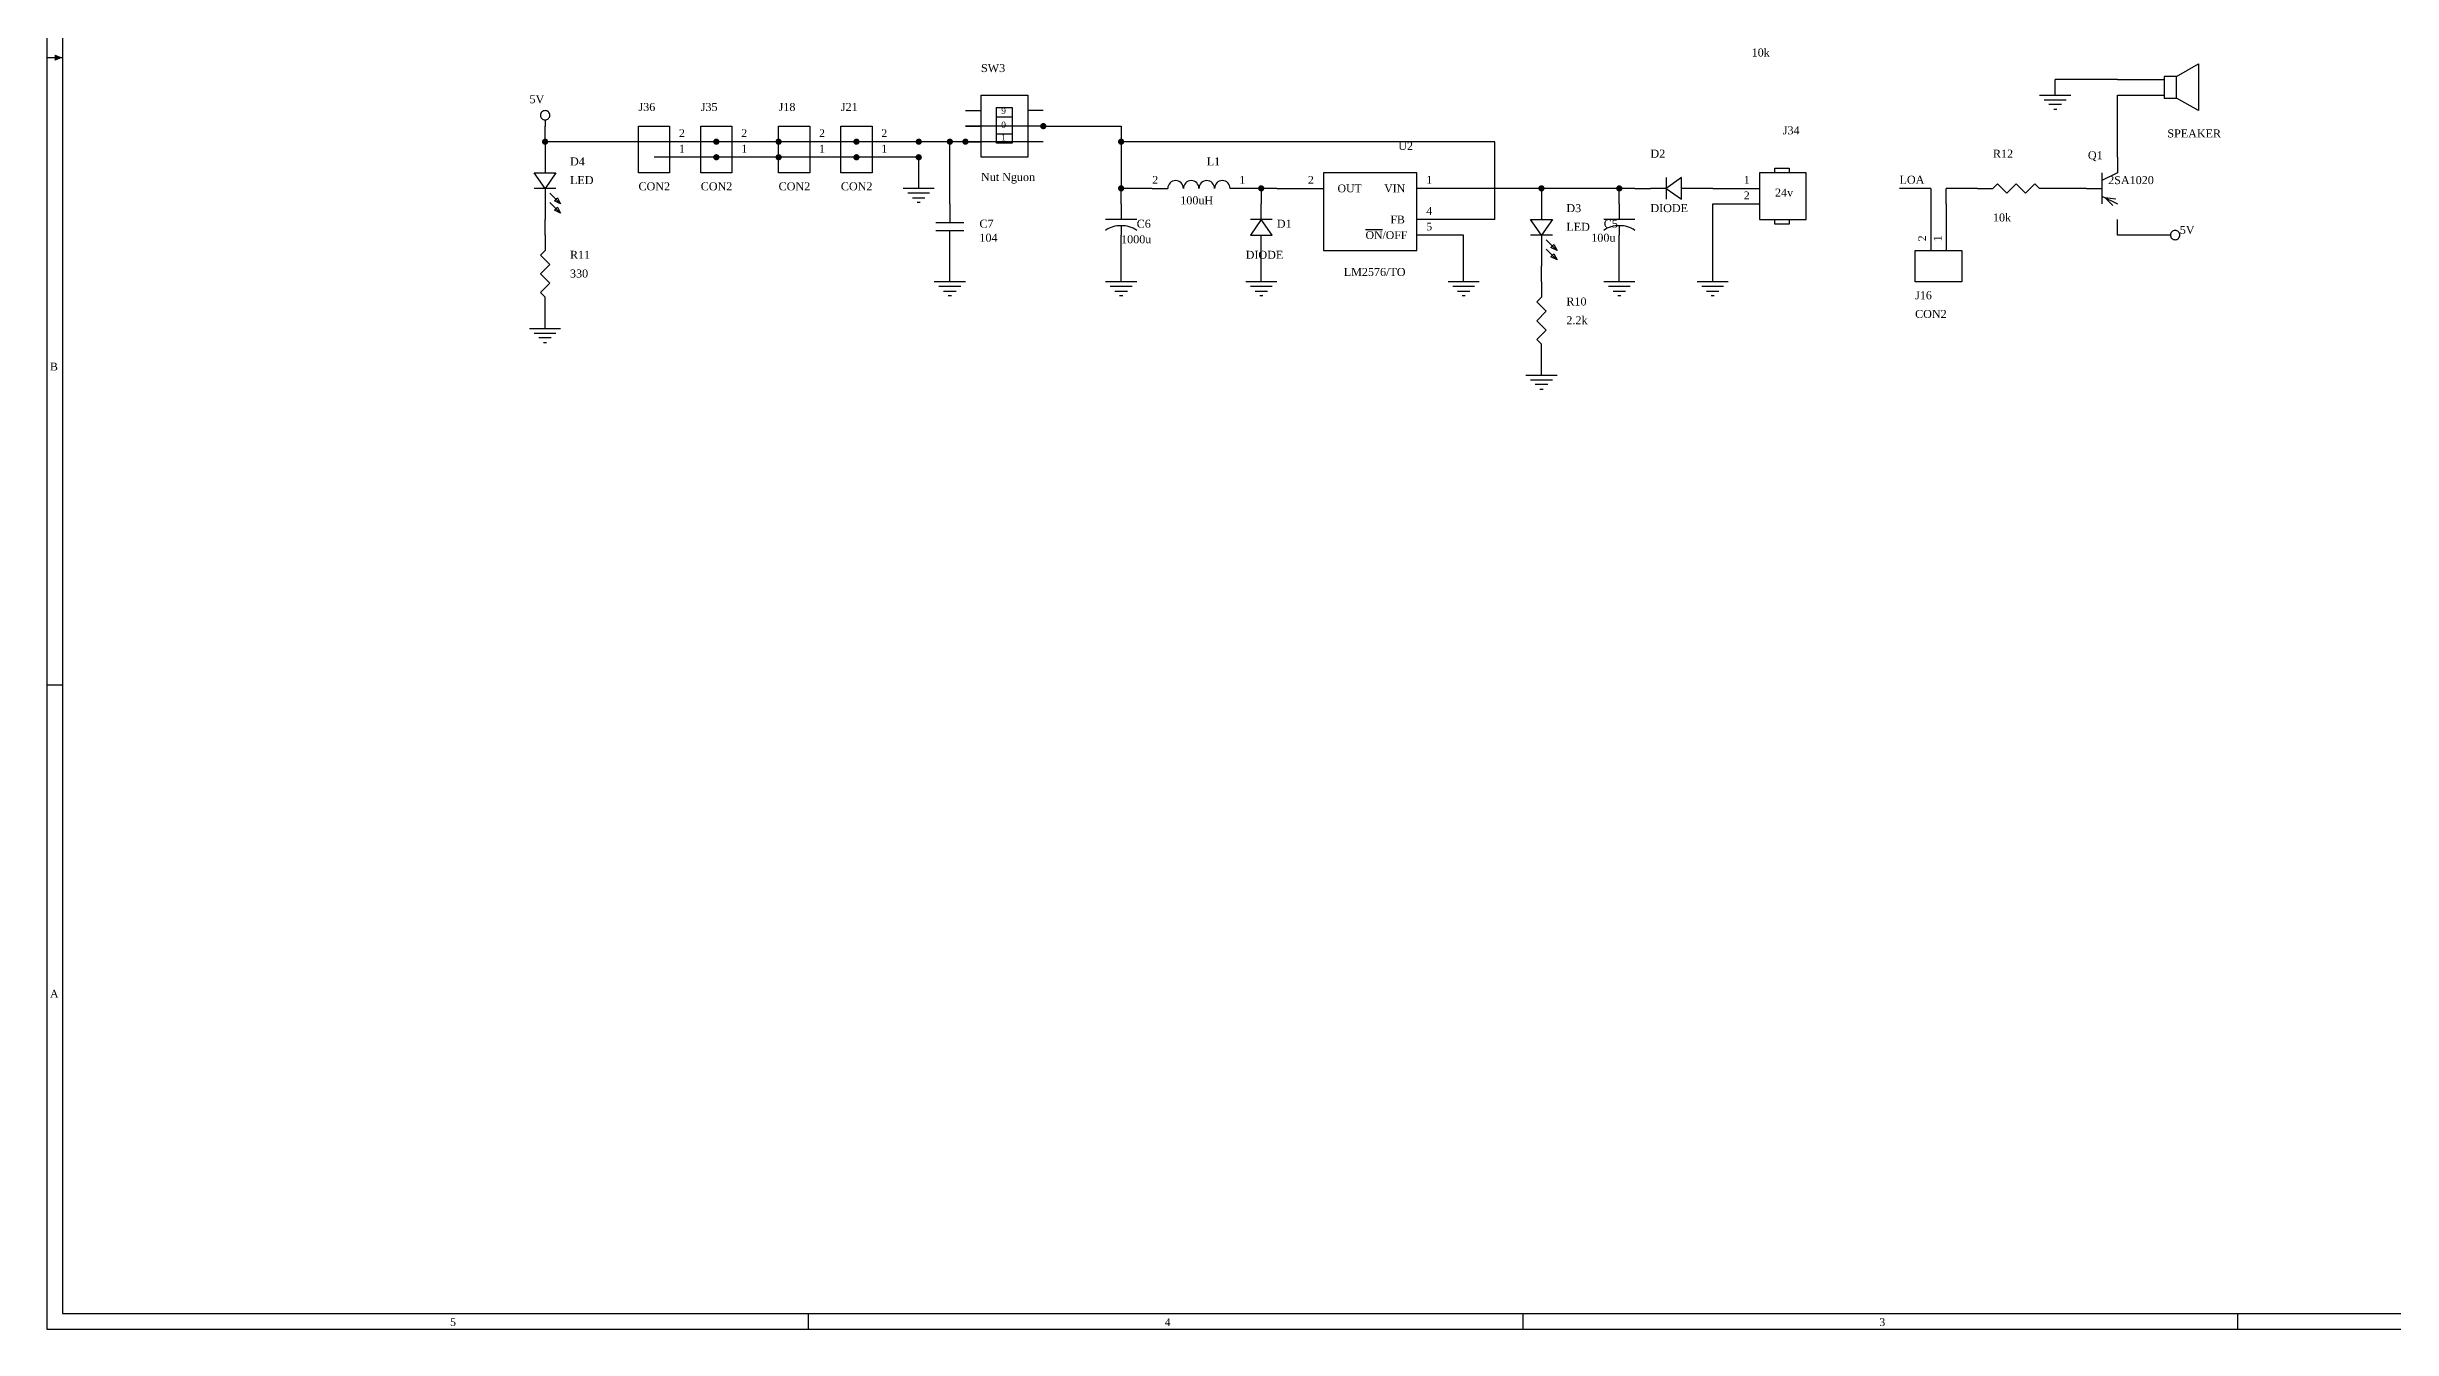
# Model space of a CAD drawing. Extents: x -3 to 591, y 3 to 422.
# Drawn here: x -2.5 to 380.1, y 2.5 to 211.8 of the extents above; entities that cross this region are included whole.
import ezdxf

# ---------------------------------------------------------------- set-up
doc = ezdxf.new("R2010")
doc.units = 0
doc.header["$MEASUREMENT"] = 0
for name, color, linetype in [('PARTS', 7, 'Continuous'), ('PARTTEXT', 7, 'Continuous'), ('TITLE', 7, 'Continuous'), ('WIRE', 7, 'Continuous'), ('WIRETEXT', 7, 'Continuous')]:
    doc.layers.add(name, color=color, linetype=linetype)
doc.styles.get("Standard").update_dxf_attribs({"font": 'times_0.ttf'})

msp = doc.modelspace()

# ---------------------------------------------------------------- linework, layer by layer
at = {"layer": 'PARTS'}
for p, q in [((335.28, 206.502), (342.9, 206.502)), ((335.28, 203.962), (342.9, 203.962)), ((147.32, 201.422), (149.86, 201.422)), ((160.02, 201.422), (157.48, 201.422)), ((78.74, 196.342), (78.74, 193.802)), ((106.68, 196.342), (99.06, 196.342)), ((116.84, 196.342), (109.22, 196.342)), ((129.54, 196.342), (121.92, 196.342)), ((139.7, 196.342), (132.08, 196.342)), ((147.32, 198.882), (149.86, 198.882)), ((147.32, 196.342), (149.86, 196.342)), ((160.02, 198.882), (157.48, 198.882)), ((160.02, 196.342), (157.48, 196.342)), ((106.68, 193.802), (99.06, 193.802)), ((116.84, 193.802), (109.22, 193.802)), ((129.54, 193.802), (121.92, 193.802)), ((139.7, 193.802), (132.08, 193.802)), ((335.28, 193.802), (335.28, 191.262)), ((177.8, 188.722), (180.34, 188.722)), ((193.04, 188.722), (190.5, 188.722)), ((195.58, 188.722), (195.58, 186.182)), ((198.12, 188.722), (205.74, 188.722)), ((228.6, 188.722), (220.98, 188.722)), ((241.3, 188.722), (241.3, 186.182)), ((256.54, 188.722), (259.08, 188.722)), ((269.24, 188.722), (266.7, 188.722)), ((269.24, 188.722), (276.86, 188.722)), ((312.42, 188.722), (314.96, 188.722)), ((325.12, 188.722), (322.58, 188.722)), ((330.2, 188.722), (332.74, 188.722)), ((144.78, 186.182), (144.78, 183.642)), ((172.72, 186.182), (172.72, 183.642)), ((254, 186.182), (254, 183.642)), ((269.24, 186.182), (276.86, 186.182)), ((304.8, 186.182), (304.8, 178.562)), ((307.34, 186.182), (307.34, 178.562)), ((78.74, 181.102), (78.74, 183.642)), ((78.74, 181.102), (78.74, 178.562)), ((144.78, 178.562), (144.78, 181.102)), ((172.72, 178.562), (172.72, 181.102)), ((228.6, 183.642), (220.98, 183.642)), ((228.6, 181.102), (220.98, 181.102)), ((254, 178.562), (254, 181.102)), ((335.28, 181.102), (335.28, 183.642)), ((195.58, 176.022), (195.58, 178.562)), ((241.3, 173.482), (241.3, 176.022)), ((241.3, 173.482), (241.3, 170.942)), ((78.74, 168.402), (78.74, 170.942)), ((241.3, 160.782), (241.3, 163.322))]:
    msp.add_line(p, q, dxfattribs=at)
for points in [[(344.932, 207.01), (342.9, 207.01)], [(342.9, 207.01), (342.9, 203.454)], [(344.932, 207.01), (348.488, 209.042)], [(344.932, 203.454), (344.932, 207.01)], [(348.488, 209.042), (348.488, 201.422)], [(322.58, 203.962), (327.66, 203.962)], [(323.342, 203.2), (326.898, 203.2)], [(342.9, 203.454), (344.932, 203.454)], [(348.488, 201.422), (344.932, 203.454)], [(78.74, 199.898), (78.74, 198.882)], [(152.4, 200.406), (154.94, 200.406)], [(326.136, 202.438), (324.104, 202.438)], [(324.866, 201.676), (325.374, 201.676)], [(152.4, 197.612), (154.94, 197.612)], [(78.74, 193.802), (78.74, 191.262)], [(279.4, 191.262), (279.4, 191.262), (279.4, 192.024), (281.686, 192.024), (281.686, 191.262)], [(80.518, 188.722), (76.962, 188.722)], [(78.74, 188.722), (78.74, 183.642)], [(81.026, 186.436), (79.502, 187.96)], [(142.24, 188.722), (137.16, 188.722)], [(141.478, 187.96), (137.922, 187.96)], [(261.62, 188.722), (259.08, 188.722)], [(261.62, 190.5), (261.62, 186.944)], [(266.7, 188.722), (264.16, 188.722)], [(314.96, 188.722), (315.722, 189.484)], [(315.722, 189.484), (317.246, 187.96)], [(317.246, 187.96), (318.77, 189.484)], [(318.77, 189.484), (320.294, 187.96)], [(320.294, 187.96), (321.818, 189.484)], [(321.818, 189.484), (322.58, 188.722)], [(335.28, 191.262), (332.74, 189.992)], [(332.74, 191.262), (332.74, 186.182)], [(81.026, 184.912), (79.502, 186.436)], [(138.684, 187.198), (140.716, 187.198)], [(139.954, 186.436), (139.446, 186.436)], [(195.58, 183.642), (195.58, 186.182)], [(241.3, 186.182), (241.3, 183.642)], [(332.74, 187.452), (335.28, 186.182)], [(335.026, 186.944), (333.248, 187.198), (334.518, 185.928)], [(142.494, 183.134), (147.066, 183.134)], [(142.494, 181.864), (147.066, 181.864)], [(144.78, 183.642), (144.78, 183.134)], [(144.78, 181.102), (144.78, 181.864)], [(175.26, 183.642), (170.18, 183.642)], [(172.72, 182.626), (172.72, 181.102)], [(197.358, 183.642), (193.802, 183.642)], [(195.58, 178.562), (195.58, 181.102)], [(243.078, 181.102), (239.522, 181.102)], [(241.3, 181.102), (241.3, 176.022)], [(243.586, 178.816), (242.062, 180.34)], [(256.54, 183.642), (251.46, 183.642)], [(254, 182.626), (254, 181.102)], [(281.686, 183.642), (281.686, 183.642), (281.686, 182.88), (279.4, 182.88), (279.4, 183.642)], [(343.916, 181.102), (342.9, 181.102)], [(77.978, 177.8), (78.74, 178.562)], [(79.502, 176.276), (77.978, 177.8)], [(77.978, 174.752), (79.502, 176.276)], [(243.586, 177.292), (242.062, 178.816)], [(79.502, 173.228), (77.978, 174.752)], [(77.978, 171.704), (79.502, 173.228)], [(147.32, 173.482), (142.24, 173.482)], [(146.558, 172.72), (143.002, 172.72)], [(175.26, 173.482), (170.18, 173.482)], [(174.498, 172.72), (170.942, 172.72)], [(198.12, 173.482), (193.04, 173.482)], [(197.358, 172.72), (193.802, 172.72)], [(231.14, 173.482), (226.06, 173.482)], [(230.378, 172.72), (226.822, 172.72)], [(256.54, 173.482), (251.46, 173.482)], [(255.778, 172.72), (252.222, 172.72)], [(271.78, 173.482), (266.7, 173.482)], [(271.018, 172.72), (267.462, 172.72)], [(78.74, 170.942), (77.978, 171.704)], [(143.764, 171.958), (145.796, 171.958)], [(145.034, 171.196), (144.526, 171.196)], [(171.704, 171.958), (173.736, 171.958)], [(172.974, 171.196), (172.466, 171.196)], [(194.564, 171.958), (196.596, 171.958)], [(195.834, 171.196), (195.326, 171.196)], [(227.584, 171.958), (229.616, 171.958)], [(228.854, 171.196), (228.346, 171.196)], [(240.538, 170.18), (241.3, 170.942)], [(242.062, 168.656), (240.538, 170.18)], [(240.538, 167.132), (242.062, 168.656)], [(252.984, 171.958), (255.016, 171.958)], [(254.254, 171.196), (253.746, 171.196)], [(268.224, 171.958), (270.256, 171.958)], [(269.494, 171.196), (268.986, 171.196)], [(76.2, 165.862), (81.28, 165.862)], [(76.962, 165.1), (80.518, 165.1)], [(242.062, 165.608), (240.538, 167.132)], [(240.538, 164.084), (242.062, 165.608)], [(79.756, 164.338), (77.724, 164.338)], [(78.486, 163.576), (78.994, 163.576)], [(241.3, 163.322), (240.538, 164.084)], [(238.76, 158.242), (243.84, 158.242)], [(239.522, 157.48), (243.078, 157.48)], [(242.316, 156.718), (240.284, 156.718)], [(241.046, 155.956), (241.554, 155.956)]]:
    msp.add_lwpolyline(points, dxfattribs=at)
for points in [[(149.86, 203.962), (157.48, 203.962), (157.48, 193.802), (149.86, 193.802)], [(152.4, 201.93), (154.94, 201.93), (154.94, 196.088), (152.4, 196.088)], [(99.06, 191.262), (93.98, 191.262), (93.98, 198.882), (99.06, 198.882)], [(109.22, 191.262), (104.14, 191.262), (104.14, 198.882), (109.22, 198.882)], [(121.92, 191.262), (116.84, 191.262), (116.84, 198.882), (121.92, 198.882)], [(132.08, 191.262), (127, 191.262), (127, 198.882), (132.08, 198.882)], [(78.74, 188.722), (78.74, 188.722), (76.962, 191.262), (80.518, 191.262), (78.74, 188.722)], [(220.98, 191.262), (205.74, 191.262), (205.74, 178.562), (220.98, 178.562)], [(261.62, 188.722), (261.62, 188.722), (264.16, 186.944), (264.16, 190.5), (261.62, 188.722)], [(284.48, 191.262), (276.86, 191.262), (276.86, 183.642), (284.48, 183.642)], [(80.772, 187.198), (80.772, 187.198), (81.28, 186.182), (80.264, 186.69), (80.772, 187.198)], [(80.772, 185.674), (80.772, 185.674), (81.28, 184.658), (80.264, 185.166), (80.772, 185.674)], [(195.58, 183.642), (195.58, 183.642), (193.802, 181.102), (197.358, 181.102), (195.58, 183.642)], [(241.3, 181.102), (241.3, 181.102), (239.522, 183.642), (243.078, 183.642), (241.3, 181.102)], [(243.332, 179.578), (243.332, 179.578), (243.84, 178.562), (242.824, 179.07), (243.332, 179.578)], [(243.332, 178.054), (243.332, 178.054), (243.84, 177.038), (242.824, 177.546), (243.332, 178.054)], [(309.88, 178.562), (309.88, 173.482), (302.26, 173.482), (302.26, 178.562)]]:
    msp.add_lwpolyline(points, close=True, dxfattribs=at)
for points in [[(79.502, 200.66, 0.0985), (79.444, 200.9516, 0.0985), (79.2788, 201.1988, 0.0985), (79.0316, 201.364, 0.0985), (78.74, 201.422, 0.0985), (78.4484, 201.364, 0.0985), (78.2012, 201.1988, 0.0985), (78.036, 200.9516, 0.0985), (77.978, 200.66, 0.0985), (78.036, 200.3684, 0.0985), (78.2012, 200.1212, 0.0985), (78.4484, 199.956, 0.0985), (78.74, 199.898, 0.0985), (79.0316, 199.956, 0.0985), (79.2788, 200.1212, 0.0985), (79.444, 200.3684, 0.0985)], [(345.44, 181.102, 0.0985), (345.382, 181.3936, 0.0985), (345.2168, 181.6408, 0.0985), (344.9696, 181.806, 0.0985), (344.678, 181.864, 0.0985), (344.3864, 181.806, 0.0985), (344.1392, 181.6408, 0.0985), (343.974, 181.3936, 0.0985), (343.916, 181.102, 0.0985), (343.974, 180.8104, 0.0985), (344.1392, 180.5632, 0.0985), (344.3864, 180.398, 0.0985), (344.678, 180.34, 0.0985), (344.9696, 180.398, 0.0985), (345.2168, 180.5632, 0.0985), (345.382, 180.8104, 0.0985)]]:
    msp.add_lwpolyline(points, format="xyb", close=True, dxfattribs=at)
for points in [[(182.88, 188.722, 1), (180.34, 188.722)], [(185.42, 188.722, 1), (182.88, 188.722)], [(187.96, 188.722, 1), (185.42, 188.722)], [(190.5, 188.722, 1), (187.96, 188.722)], [(172.72, 182.626, 0.1654), (170.18, 181.864)], [(175.26, 181.864, 0.1654), (172.72, 182.626)], [(254, 182.626, 0.1654), (251.46, 181.864)], [(256.54, 181.864, 0.1654), (254, 182.626)]]:
    msp.add_lwpolyline(points, format="xyb", dxfattribs=at)
at = {"layer": 'TITLE'}
for points in [[(-2.54, 2.54), (591.312, 2.54), (591.312, 422.402), (-2.54, 422.402)], [(0, 5.08), (588.772, 5.08), (588.772, 419.862), (0, 419.862)]]:
    msp.add_lwpolyline(points, close=True, dxfattribs=at)
for points in [[(-2.54, 210.058), (0, 210.058)], [(-2.54, 107.696), (0, 107.696)], [(121.666, 5.08), (121.666, 2.54)], [(238.252, 5.08), (238.252, 2.54)], [(354.838, 5.08), (354.838, 2.54)]]:
    msp.add_lwpolyline(points, dxfattribs=at)
msp.add_solid([(0, 210.058), (-1.27, 210.566), (-1.27, 209.55), (-1.27, 210.058)], dxfattribs=at)
msp.add_solid([(0, 210.058), (-1.27, 210.566), (-1.27, 209.55), (-1.27, 210.058)], dxfattribs=at)
msp.add_solid([(0, 210.058), (-1.27, 210.566), (-1.27, 209.55), (-1.27, 210.058)], dxfattribs=at)
at = {"layer": 'WIRE'}
for points in [[(335.28, 206.502), (325.12, 206.502)], [(325.12, 203.962), (325.12, 206.502)], [(335.28, 193.802), (335.28, 203.962)], [(78.74, 196.342), (78.74, 198.882)], [(106.68, 196.342), (78.74, 196.342)], [(116.84, 196.342), (106.68, 196.342)], [(129.54, 196.342), (116.84, 196.342)], [(139.7, 196.342), (129.54, 196.342)], [(144.78, 196.342), (139.7, 196.342)], [(144.78, 186.182), (144.78, 196.342)], [(147.32, 196.342), (144.78, 196.342)], [(160.02, 198.882), (147.32, 198.882)], [(160.02, 196.342), (147.32, 196.342)], [(160.02, 198.882), (172.72, 198.882)], [(172.72, 198.882), (172.72, 196.342)], [(233.68, 196.342), (172.72, 196.342)], [(172.72, 196.342), (172.72, 188.722)], [(233.68, 183.642), (233.68, 196.342)], [(106.68, 193.802), (96.52, 193.802)], [(116.84, 193.802), (106.68, 193.802)], [(129.54, 193.802), (116.84, 193.802)], [(139.7, 193.802), (129.54, 193.802)], [(139.7, 188.722), (139.7, 193.802)], [(177.8, 188.722), (172.72, 188.722)], [(172.72, 186.182), (172.72, 188.722)], [(195.58, 188.722), (193.04, 188.722)], [(198.12, 188.722), (195.58, 188.722)], [(241.3, 188.722), (228.6, 188.722)], [(254, 188.722), (241.3, 188.722)], [(256.54, 188.722), (254, 188.722)], [(254, 186.182), (254, 188.722)], [(304.8, 188.722), (299.72, 188.722)], [(304.8, 188.722), (304.8, 186.182)], [(312.42, 188.722), (307.34, 188.722)], [(307.34, 186.182), (307.34, 188.722)], [(330.2, 188.722), (325.12, 188.722)], [(269.24, 173.482), (269.24, 186.182)], [(233.68, 183.642), (228.6, 183.642)], [(228.6, 173.482), (228.6, 181.102)], [(342.9, 181.102), (335.28, 181.102)], [(144.78, 173.482), (144.78, 178.562)], [(172.72, 173.482), (172.72, 178.562)], [(195.58, 173.482), (195.58, 176.022)], [(254, 173.482), (254, 178.562)], [(78.74, 165.862), (78.74, 168.402)], [(241.3, 158.242), (241.3, 160.782)]]:
    msp.add_lwpolyline(points, dxfattribs=at)
at = {"layer": 'WIRE', "const_width": 0.508}
for points in [[(159.766, 198.882, 1), (160.274, 198.882, 1)], [(78.486, 196.342, 1), (78.994, 196.342, 1)], [(106.426, 196.342, 1), (106.934, 196.342, 1)], [(116.586, 196.342, 1), (117.094, 196.342, 1)], [(129.286, 196.342, 1), (129.794, 196.342, 1)], [(139.446, 196.342, 1), (139.954, 196.342, 1)], [(144.526, 196.342, 1), (145.034, 196.342, 1)], [(147.066, 196.342, 1), (147.574, 196.342, 1)], [(172.466, 196.342, 1), (172.974, 196.342, 1)], [(106.426, 193.802, 1), (106.934, 193.802, 1)], [(116.586, 193.802, 1), (117.094, 193.802, 1)], [(129.286, 193.802, 1), (129.794, 193.802, 1)], [(139.446, 193.802, 1), (139.954, 193.802, 1)], [(172.466, 188.722, 1), (172.974, 188.722, 1)], [(195.326, 188.722, 1), (195.834, 188.722, 1)], [(241.046, 188.722, 1), (241.554, 188.722, 1)], [(253.746, 188.722, 1), (254.254, 188.722, 1)]]:
    msp.add_lwpolyline(points, format="xyb", close=True, dxfattribs=at)

# ---------------------------------------------------------------- texts
at = {"layer": 'PARTS'}
for s, p in [('2', (100.584, 197.104)), ('1', (100.584, 194.564)), ('2', (110.744, 197.104)), ('1', (110.744, 194.564)), ('2', (123.444, 197.104)), ('1', (123.444, 194.564)), ('2', (133.604, 197.104)), ('1', (133.604, 194.564)), ('2', (177.8, 189.484)), ('1', (192.024, 189.484)), ('2', (203.2, 189.484)), ('OUT', (208.026, 188.087)), ('VIN', (215.646, 188.087)), ('1', (222.504, 189.484)), ('2', (274.32, 186.944)), ('1', (274.32, 189.484)), ('FB', (216.662, 183.007)), ('4', (222.504, 184.404)), ('%%oON%%o/OFF', (212.598, 180.467)), ('5', (222.504, 181.864))]:
    msp.add_text(s, height=1.27, dxfattribs=at).set_placement(p)
for s, p in [('2', (304.038, 180.086)), ('1', (306.578, 180.086))]:
    msp.add_text(s, height=1.27, rotation=90, dxfattribs=at).set_placement(p)
at = {"layer": 'PARTTEXT'}
for s, height, p in [('10k', 1.3057, (275.59, 210.2463)), ('SW3', 1.3057, (149.86, 207.7063)), ('5V', 1.3057, (76.2, 202.6263)), ('J36', 1.3057, (93.98, 201.3563)), ('J35', 1.3057, (104.14, 201.3563)), ('J18', 1.3057, (116.84, 201.3563)), ('J21', 1.3057, (127, 201.3563)), ('9', 1.0157, (153.162, 200.8843)), ('0', 1.0157, (153.162, 198.5983)), ('1', 1.0157, (153.162, 196.5663)), ('U2', 1.3057, (217.932, 195.0063)), ('J34', 1.3057, (280.67, 197.5463)), ('SPEAKER', 1.3057, (343.408, 197.0383)), ('D4', 1.3057, (82.804, 192.4663)), ('L1', 1.3057, (186.69, 192.4663)), ('D2', 1.3057, (259.08, 193.7363)), ('R12', 1.3057, (314.96, 193.7363)), ('Q1', 1.3057, (330.454, 193.4823)), ('LED', 1.3057, (82.804, 189.4183)), ('CON2', 1.3057, (93.98, 188.4023)), ('CON2', 1.3057, (104.14, 188.4023)), ('CON2', 1.3057, (116.84, 188.4023)), ('CON2', 1.3057, (127, 188.4023)), ('Nut Nguon', 1.3057, (149.86, 189.9263)), ('24v', 1.3057, (279.4, 187.3863)), ('2SA1020', 1.3057, (333.756, 189.4183)), ('100uH', 1.3057, (182.372, 186.1163)), ('D3', 1.3057, (245.364, 184.8463)), ('DIODE', 1.3057, (259.08, 184.8463)), ('10k', 1.3057, (314.96, 183.3223)), ('C7', 1.3057, (149.606, 182.3063)), ('104', 1.3057, (149.606, 180.0203)), ('1000u', 1.3057, (172.72, 179.7663)), ('C6', 1.3057, (175.26, 182.3063)), ('D1', 1.3057, (198.12, 182.3063)), ('LED', 1.3057, (245.364, 181.7983)), ('100u', 1.3057, (249.428, 180.0203)), ('C5', 1.3057, (251.46, 182.3063)), ('5V', 1.3057, (345.44, 181.2903)), ('R11', 1.3057, (82.804, 177.2263)), ('DIODE', 1.3057, (193.04, 177.2263)), ('330', 1.3057, (82.804, 174.1783)), ('LM2576/TO', 1.3057, (209.042, 174.4323)), ('R10', 1.3057, (245.364, 169.6063)), ('J16', 1.3057, (302.26, 170.6223)), ('CON2', 1.3057, (302.26, 167.5743)), ('2.2k', 1.3057, (245.364, 166.5583))]:
    msp.add_text(s, height=height, dxfattribs=at).set_placement(p)
at = {"layer": 'TITLE'}
for s, p in [('B', (-2.032, 159.004)), ('A', (-2.032, 56.642)), ('5', (63.246, 3.048)), ('4', (179.832, 3.048)), ('3', (296.418, 3.048))]:
    msp.add_text(s, height=1.27, dxfattribs=at).set_placement(p)
at = {"layer": 'WIRETEXT'}
msp.add_text('LOA', height=1.3057, dxfattribs=at).set_placement((299.72, 189.484))

doc.saveas('drawing.dxf')
